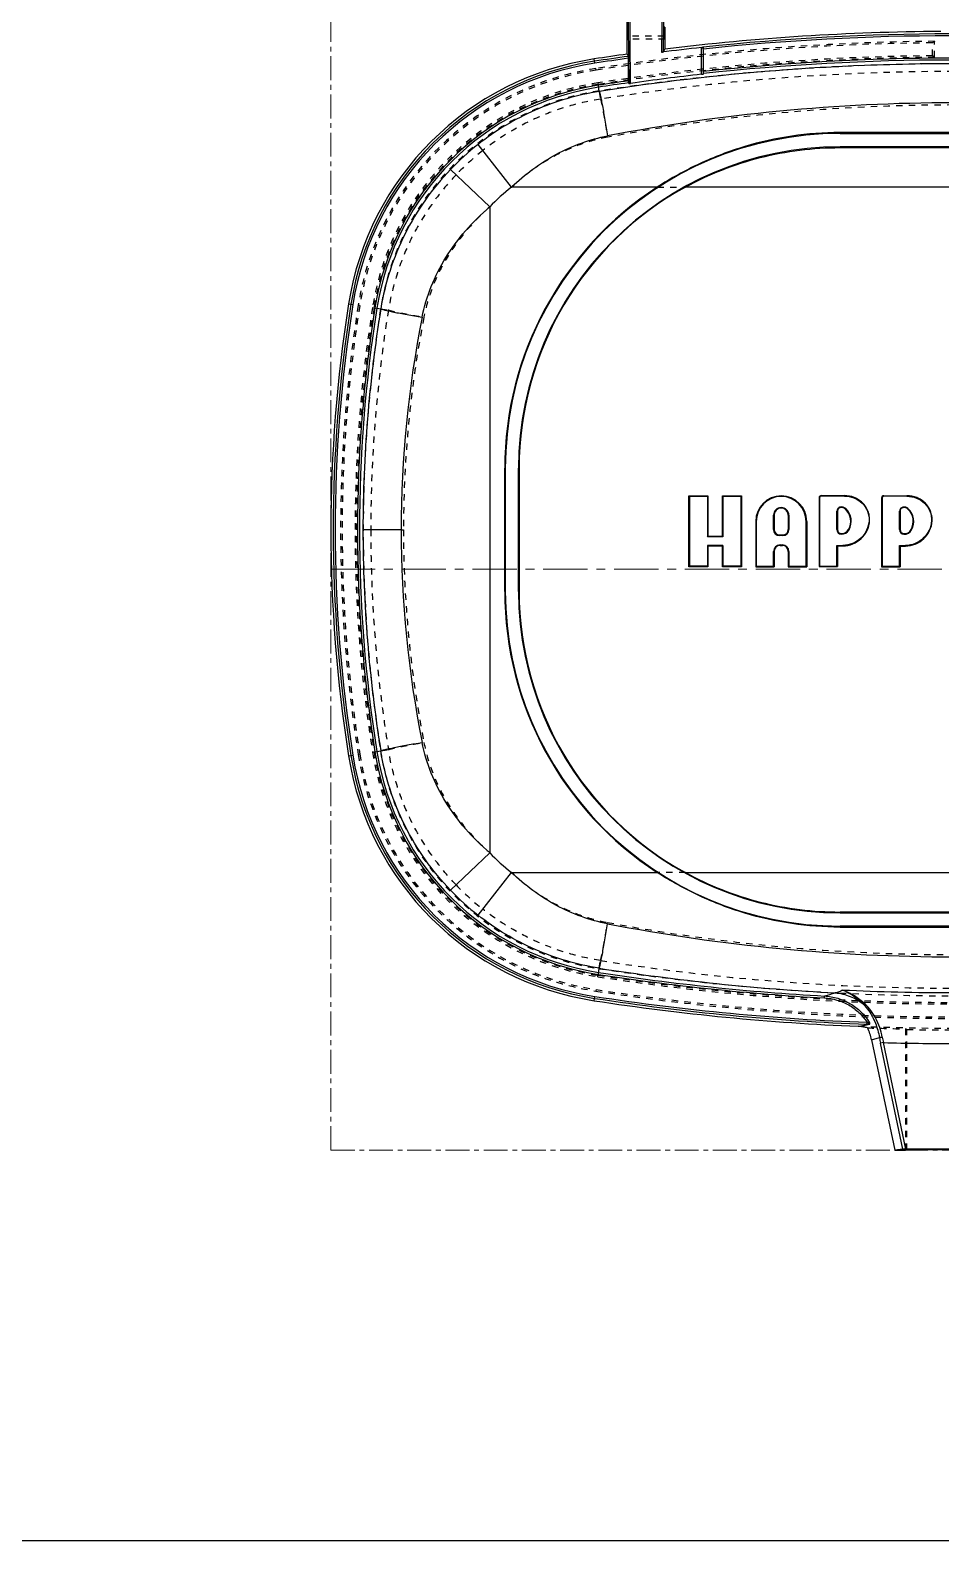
# Model space of a CAD drawing. Header units: millimetres. Extents: x -569 to 1807, y -7664 to 1724.
# Drawn here: x 663.6 to 897.1, y -327.3 to 60.2 of the extents above; entities that cross this region are included whole.
import ezdxf

# ---------------------------------------------------------------- set-up
doc = ezdxf.new("R2010")
doc.units = ezdxf.units.MM
doc.header["$LTSCALE"] = 16.335
doc.linetypes.add('CENTER', pattern=[0.6, 0.375, -0.075, 0.075, -0.075])
doc.linetypes.add('HIDDEN', pattern=[0.2, 0.1, -0.1])
doc.layers.get('0').update_dxf_attribs({"linetype": 'CONTINUOUS'})
doc.layers.add('center', color=1, linetype='CENTER', lineweight=9)
doc.layers.add('DEFAULT_2', color=8, linetype='HIDDEN')

msp = doc.modelspace()

# ---------------------------------------------------------------- linework, layer by layer
at = {"color": 7, "linetype": 'Continuous'}
for p, q in [((816.693, 54.025), (816.693, 70.391)), ((816.872, 70.01), (817.081, 46.508)), ((817.581, 46.525), (817.371, 70.134)), ((825.665, 70.134), (825.526, 54.517)), ((826.027, 54.616), (826.164, 70.01)), ((826.343, 60.918), (826.343, 55.292)), ((826.027, 54.616), (826.343, 55.292)), ((835.793, 48.85), (835.793, 55.73)), ((836.293, 55.786), (836.133, 55.786)), ((836.293, 55.325), (836.293, 55.794)), ((836.293, 48.961), (836.293, 54.301)), ((808.434, 51.698), (808.266, 52.788)), ((816.693, 54.025), (816.995, 53.457)), ((817.011, 47.165), (817.011, 52.956)), ((817.081, 46.508), (817.026, 46.665)), ((809.549, 44.454), (809.306, 46.031)), ((871.286, 33.91), (871.286, 33.654)), ((929.486, 33.91), (871.286, 33.91)), ((871.286, 33.654), (929.486, 33.654)), ((787.038, 19.914), (778.441, 30.866)), ((871.286, 30.244), (871.286, 30.041)), ((929.486, 30.244), (871.286, 30.244)), ((871.286, 30.041), (929.486, 30.041)), ((771.371, 24.451), (781.439, 14.834)), ((824.43, 19.914), (787.038, 19.914)), ((969.145, 19.914), (831.628, 19.914)), ((781.439, 14.834), (781.439, -150.785)), ((745.249, -9.983), (746.338, -10.155)), ((752.002, -11.049), (753.505, -11.286)), ((785.286, -83.751), (785.286, -52.201)), ((785.431, -52.201), (785.286, -52.201)), ((785.431, -52.201), (785.431, -83.751)), ((788.841, -83.751), (788.841, -52.201)), ((788.986, -52.201), (788.841, -52.201)), ((788.986, -52.201), (788.986, -83.751)), ((832.541, -77.481), (832.541, -59.276)), ((832.686, -59.421), (832.541, -59.276)), ((832.541, -59.276), (837.403, -59.276)), ((832.686, -59.421), (832.686, -77.336)), ((837.258, -59.421), (832.686, -59.421)), ((837.258, -59.421), (837.403, -59.276)), ((837.258, -59.421), (837.258, -69.739)), ((837.403, -59.276), (837.403, -69.594)), ((841.117, -69.594), (841.117, -59.276)), ((841.262, -59.421), (841.117, -59.276)), ((841.117, -59.276), (845.979, -59.276)), ((841.262, -59.421), (841.262, -69.739)), ((845.834, -59.421), (841.262, -59.421)), ((845.834, -59.421), (845.979, -59.276)), ((845.834, -59.421), (845.834, -77.336)), ((845.979, -59.276), (845.979, -77.481)), ((865.91, -59.763), (865.91, -77.415)), ((866.055, -59.763), (865.91, -59.763)), ((866.055, -59.763), (866.055, -77.27)), ((866.479, -59.194), (866.479, -59.339)), ((866.479, -59.194), (872.423, -59.194)), ((872.423, -59.339), (866.479, -59.339)), ((872.423, -59.339), (872.423, -59.194)), ((881.955, -59.788), (881.955, -77.44)), ((882.099, -59.788), (881.955, -59.788)), ((882.099, -59.788), (882.099, -77.295)), ((882.524, -59.219), (882.524, -59.364)), ((882.524, -59.219), (888.468, -59.219)), ((888.468, -59.364), (882.524, -59.364)), ((888.468, -59.364), (888.468, -59.219)), ((849.658, -65.825), (849.658, -77.481)), ((849.803, -65.825), (849.658, -65.825)), ((849.803, -65.825), (849.803, -77.336)), ((854.231, -67.864), (854.231, -64.229)), ((854.376, -64.229), (854.231, -64.229)), ((854.376, -64.229), (854.376, -67.864)), ((858.032, -64.229), (858.032, -67.864)), ((858.177, -64.229), (858.032, -64.229)), ((858.177, -64.229), (858.177, -67.864)), ((862.606, -77.336), (862.606, -65.825)), ((862.751, -65.825), (862.606, -65.825)), ((862.751, -65.825), (862.751, -77.481)), ((870.5, -67.907), (870.5, -63.189)), ((870.645, -63.189), (870.5, -63.189)), ((870.645, -63.189), (870.645, -67.907)), ((871.352, -62.137), (871.382, -62.279)), ((872.765, -62.534), (872.666, -62.639)), ((878.737, -65.647), (878.882, -65.655)), ((886.544, -67.931), (886.544, -63.214)), ((886.689, -63.214), (886.544, -63.214)), ((886.689, -63.214), (886.689, -67.931)), ((887.396, -62.161), (887.426, -62.303)), ((888.809, -62.559), (888.71, -62.664)), ((894.781, -65.672), (894.926, -65.679)), ((758.724, -67.976), (748.932, -67.976)), ((837.258, -69.739), (837.403, -69.594)), ((837.403, -69.594), (841.117, -69.594)), ((841.262, -69.739), (841.117, -69.594)), ((854.231, -67.864), (854.376, -67.864)), ((855.807, -69.295), (855.807, -69.439)), ((855.807, -69.295), (856.601, -69.295)), ((856.601, -69.439), (855.807, -69.439)), ((856.601, -69.439), (856.601, -69.295)), ((858.032, -67.864), (858.177, -67.864)), ((870.5, -67.907), (870.645, -67.907)), ((871.622, -69.081), (871.629, -68.936)), ((873.61, -67.968), (873.483, -67.898)), ((886.544, -67.931), (886.689, -67.931)), ((887.667, -69.106), (887.673, -68.961)), ((889.655, -67.993), (889.528, -67.923)), ((841.262, -69.739), (837.258, -69.739)), ((837.258, -71.987), (837.258, -77.336)), ((837.258, -71.987), (837.403, -72.132)), ((841.262, -71.987), (837.258, -71.987)), ((837.403, -72.132), (837.403, -77.481)), ((841.117, -72.132), (837.403, -72.132)), ((841.262, -71.987), (841.117, -72.132)), ((841.117, -77.481), (841.117, -72.132)), ((841.262, -71.987), (841.262, -77.336)), ((854.231, -77.336), (854.231, -73.499)), ((854.376, -73.499), (854.231, -73.499)), ((854.376, -73.499), (854.376, -77.481)), ((855.907, -71.823), (855.907, -71.968)), ((855.907, -71.823), (856.501, -71.823)), ((855.907, -71.968), (856.501, -71.968)), ((856.501, -71.968), (856.501, -71.823)), ((858.032, -73.499), (858.032, -77.481)), ((858.177, -73.499), (858.032, -73.499)), ((858.177, -73.499), (858.177, -77.336)), ((870.501, -77.27), (870.501, -71.963)), ((870.501, -71.963), (870.646, -72.108)), ((870.501, -71.963), (872.025, -71.963)), ((870.646, -72.108), (870.646, -77.415)), ((870.646, -72.108), (872.025, -72.108)), ((872.025, -72.108), (872.025, -71.963)), ((886.545, -77.295), (886.545, -71.987)), ((886.545, -71.987), (886.69, -72.132)), ((886.545, -71.987), (888.069, -71.987)), ((886.69, -72.132), (886.69, -77.44)), ((886.69, -72.132), (888.069, -72.132)), ((888.069, -72.132), (888.069, -71.987)), ((832.686, -77.336), (832.541, -77.481)), ((837.403, -77.481), (832.541, -77.481)), ((837.258, -77.336), (832.686, -77.336)), ((837.258, -77.336), (837.403, -77.481)), ((841.262, -77.336), (841.117, -77.481)), ((845.979, -77.481), (841.117, -77.481)), ((845.834, -77.336), (841.262, -77.336)), ((845.834, -77.336), (845.979, -77.481)), ((849.803, -77.336), (849.658, -77.481)), ((849.658, -77.481), (854.376, -77.481)), ((849.803, -77.336), (854.231, -77.336)), ((854.231, -77.336), (854.376, -77.481)), ((858.177, -77.336), (858.032, -77.481)), ((858.032, -77.481), (862.751, -77.481)), ((858.177, -77.336), (862.606, -77.336)), ((862.606, -77.336), (862.751, -77.481)), ((866.055, -77.27), (865.91, -77.415)), ((865.91, -77.415), (870.646, -77.415)), ((866.055, -77.27), (870.501, -77.27)), ((870.501, -77.27), (870.646, -77.415)), ((882.099, -77.295), (881.955, -77.44)), ((881.955, -77.44), (886.69, -77.44)), ((882.099, -77.295), (886.545, -77.295)), ((886.545, -77.295), (886.69, -77.44)), ((785.286, -83.751), (785.431, -83.751)), ((788.841, -83.751), (788.986, -83.751)), ((745.249, -125.969), (746.338, -125.797)), ((752.002, -124.902), (753.505, -124.665)), ((781.439, -150.785), (771.371, -160.402)), ((778.441, -166.818), (787.038, -155.865)), ((787.038, -155.865), (824.43, -155.865)), ((831.628, -155.865), (969.145, -155.865)), ((929.486, -165.993), (871.286, -165.993)), ((871.286, -165.993), (871.286, -166.196)), ((871.286, -166.196), (929.486, -166.196)), ((929.486, -169.606), (871.286, -169.606)), ((871.286, -169.606), (871.286, -169.862)), ((871.286, -169.862), (929.486, -169.862)), ((809.306, -181.982), (809.549, -180.406)), ((808.266, -188.739), (808.434, -187.65)), ((867.28, -188.033), (867.308, -187.537)), ((878.202, -194.776), (878.22, -194.277)), ((879.385, -198.753), (881.397, -198.186)), ((879.385, -198.753), (885.335, -227.08)), ((882.423, -199.482), (881.678, -199.638)), ((887.396, -226.858), (881.678, -199.638)), ((888.169, -226.839), (882.423, -199.482)), ((887.396, -226.858), (885.335, -227.08)), ((885.335, -227.08), (888.067, -227.08)), ((888.067, -227.08), (888.386, -226.989)), ((912.603, -226.839), (888.169, -226.839)), ((912.386, -226.989), (888.386, -226.989))]:
    msp.add_line(p, q, dxfattribs=at)
msp.add_lwpolyline([(1174.321, -327.255), (95.923, -327.255), (95.923, 262.512), (1174.321, 262.512)], close=True)
for centre, radius, start, end in [((900.386, -545.796), 605.631, 90.307468, 97.02244), ((900.386, -545.796), 605.027, 84.074681, 96.081176), ((900.386, -545.796), 604.529, 84.060102, 96.086049), ((835.057, 62.463), 6.773, 276.23592, 277.28241), ((819.736, -21.745), 75.411, 98.74901, 171.02639), ((819.736, -21.745), 74.807, 98.74901, 171.02639), ((819.736, -21.745), 74.308, 98.74901, 171.02639), ((900.386, -545.796), 605.631, 97.94323, 98.749005), ((900.386, -545.796), 605.027, 97.922377, 98.749005), ((900.386, -545.796), 604.529, 97.927402, 98.749005), ((900.602, -534.467), 586.038, 90.021088, 98.938326), ((900.386, -545.796), 598.297, 84.00471, 96.15018), ((900.386, -545.796), 598.794, 84.011211, 96.144558), ((900.386, -545.796), 598.794, 98.003818, 98.749005), ((900.386, -545.796), 598.297, 98.007476, 98.749005), ((819.736, -21.745), 68.574, 98.74901, 171.02639), ((819.736, -21.745), 68.076, 98.74901, 171.02639), ((900.701, -430.089), 471.627, 90.03829, 100.88176), ((871.286, -52.201), 85.855, 90, 180), ((819.736, -21.745), 66.883, 128.12857, 136.31444), ((871.286, -52.201), 82.445, 90, 180), ((819.736, -21.745), 52.959, 128.12857, 136.31444), ((871.286, -52.201), 86, 123.01355, 180), ((871.286, -52.201), 82.3, 118.80787, 180), ((1112.496, -67.976), 371.799, 171.02639, 188.97361), ((1112.496, -67.976), 371.195, 171.02639, 188.97361), ((1112.496, -67.976), 370.696, 171.02639, 188.97361), ((1112.496, -67.976), 364.961, 171.02639, 188.97361), ((1112.496, -67.976), 364.464, 171.02639, 188.97361), ((1103.657, -68.062), 354.726, 170.78984, 179.98598), ((1039.124, -68.129), 280.4, 168.75677, 179.96865), ((856.204, -65.825), 6.547, 360, 180), ((856.204, -65.825), 6.402, 360, 180), ((866.479, -59.763), 0.569, 90, 180), ((866.479, -59.763), 0.424, 90, 180), ((882.524, -59.788), 0.569, 90, 180), ((882.524, -59.788), 0.424, 90, 180), ((856.204, -64.229), 1.973, 359.99997, 179.99997), ((856.204, -64.229), 1.828, 359.99997, 179.99997), ((871.576, -63.189), 0.931, 102.00106, 180), ((871.68, -63.682), 1.434, 46.60572, 102.00106), ((869.68, -65.797), 4.345, 331.07286, 46.6053), ((869.68, -65.797), 4.49, 331.07286, 46.60531), ((887.62, -63.214), 0.931, 102.00106, 180), ((887.725, -63.706), 1.434, 46.60572, 102.00106), ((885.725, -65.821), 4.345, 331.07286, 46.6053), ((885.725, -65.821), 4.49, 331.07286, 46.60531), ((1103.661, -67.889), 354.729, 180.01407, 189.21011), ((1039.124, -67.822), 280.4, 180.03135, 191.24323), ((855.807, -67.864), 1.576, 180, 270), ((855.807, -67.864), 1.431, 180, 270), ((856.601, -67.864), 1.576, 270, 360), ((856.601, -67.864), 1.431, 270, 0), ((871.676, -67.907), 1.176, 180, 267.41042), ((871.676, -67.907), 1.031, 180, 267.41042), ((871.72, -66.924), 2.16, 267.41042, 331.07286), ((871.72, -66.924), 2.015, 267.41042, 331.07286), ((887.72, -67.931), 1.176, 180, 267.41042), ((887.72, -67.931), 1.031, 180, 267.41042), ((887.764, -66.948), 2.16, 267.41042, 331.07286), ((887.764, -66.948), 2.015, 267.41042, 331.07286), ((855.907, -73.499), 1.676, 90, 180), ((855.907, -73.499), 1.531, 90, 180), ((856.501, -73.499), 1.676, 0, 90), ((856.501, -73.499), 1.531, 0, 90), ((871.286, -83.751), 86, 180, 236.98645), ((871.286, -83.751), 85.855, 180, 270), ((871.286, -83.751), 82.445, 180, 270), ((871.286, -83.751), 82.3, 180, 241.19213), ((819.736, -114.206), 75.411, 188.97361, 261.25099), ((819.736, -114.206), 74.807, 188.97361, 261.25099), ((819.736, -114.206), 74.308, 188.97361, 261.25099), ((819.736, -114.206), 68.574, 188.97361, 261.25099), ((819.736, -114.206), 68.076, 188.97361, 261.25099), ((819.736, -114.206), 52.959, 223.68556, 231.87143), ((819.736, -114.206), 66.883, 223.68556, 231.87143), ((900.701, 294.138), 471.627, 259.11824, 269.96171), ((900.386, 409.845), 598.794, 261.250995, 266.830612), ((900.386, 409.845), 598.297, 261.250995, 266.830612), ((900.863, 400.732), 588.268, 261.070112, 267.000921), ((900.386, 409.845), 605.631, 261.250995, 267.685708), ((900.386, 409.845), 605.027, 261.250995, 267.8987), ((900.386, 409.845), 604.529, 261.250995, 267.8987), ((466.201, 1205.662), 1449.786, 286.061335, 286.175555), ((900.371, 424.065), 610.727, 267.330847, 270.001471), ((878.925, -175.11), 19.679, 267.89354, 268.5516), ((881.941, -184.869), 10.118, 248.42277, 249.32887), ((866.297, -201.509), 13.375, 11.89198, 25.71838), ((881.351, -186.438), 8.441, 249.31926, 250.29437), ((867.183, -201.311), 13.567, 30.10052, 30.95991), ((928.079, -189.887), 47.414, 190.08075, 191.8677), ((924.237, -190.131), 42.847, 190.72936, 192.60513), ((900.376, 461.52), 661.246, 268.444177, 270.000884)]:
    msp.add_arc(centre, radius, start, end, dxfattribs=at)
for centre, major_axis, ratio, start_param, end_param in [((900.386, -535.2), (0, 594.451), 0.9998411, 0.1088928, 0.1262877), ((900.386, -530.186), (0, 582.63), 0.999641, 0.1111335, 0.1426571), ((888.175, -226.867), (0.817, 0), 0.0341732, 1.5779831, 2.8346201)]:
    msp.add_ellipse(centre, major_axis=major_axis, ratio=ratio, start_param=start_param, end_param=end_param, dxfattribs=at)
for points, knots in [([(825.526, 54.517), (825.59, 54.525), (825.707, 54.542), (825.845, 54.565), (825.934, 54.584), (825.981, 54.595), (826.009, 54.605), (826.025, 54.612), (826.027, 54.616)], [0, 0, 0, 0, 0.3778144, 0.6944893, 0.8162004, 0.908993, 0.9705657, 1, 1, 1, 1]), ([(836.135, 55.777), (836.119, 55.775), (836.046, 55.762), (835.973, 55.752), (835.916, 55.745)], [0, 0, 0, 0, 0.2201318, 1, 1, 1, 1]), ([(817.011, 52.956), (817.011, 53.017), (817.01, 53.131), (817.008, 53.266), (817.004, 53.356), (817.002, 53.404), (816.998, 53.436), (816.997, 53.452), (816.995, 53.457)], [0, 0, 0, 0, 0.3660659, 0.6828664, 0.807829, 0.9043598, 0.9691619, 1, 1, 1, 1]), ([(817.026, 46.665), (817.021, 46.682), (817.021, 46.737), (817.013, 46.843), (817.012, 46.993), (817.011, 47.105), (817.011, 47.165)], [0, 0, 0, 0, 0.1044229, 0.3280033, 0.6409477, 1, 1, 1, 1]), ([(817.081, 46.508), (817.082, 46.503), (817.098, 46.496), (817.126, 46.492), (817.173, 46.49), (817.262, 46.491), (817.401, 46.502), (817.518, 46.516), (817.581, 46.525)], [0, 0, 0, 0, 0.0290686, 0.0875655, 0.1781286, 0.2998555, 0.6206675, 1, 1, 1, 1]), ([(835.793, 48.85), (835.859, 48.857), (835.979, 48.873), (836.119, 48.898), (836.207, 48.92), (836.252, 48.934), (836.279, 48.945), (836.293, 48.956), (836.293, 48.961)], [0, 0, 0, 0, 0.3838658, 0.7018351, 0.8220707, 0.9123402, 0.9710977, 1, 1, 1, 1]), ([(809.549, 44.454), (806.725, 44.013), (801.129, 42.764), (793.051, 39.826), (785.413, 35.883), (780.69, 32.631), (778.441, 30.866)], [0, 0, 0, 0, 0.2500009, 0.4999566, 0.7499293, 1, 1, 1, 1]), ([(809.549, 44.454), (809.57, 44.405), (809.612, 44.274), (809.678, 44.032), (809.758, 43.698), (809.898, 43.071), (810.101, 42.07), (810.373, 40.636), (810.678, 38.939), (811.122, 36.384), (811.449, 34.402), (811.666, 33.058)], [0, 0, 0, 0, 0.0138922, 0.0355082, 0.0650292, 0.1026118, 0.20164, 0.3291845, 0.4802968, 0.6476035, 1, 1, 1, 1]), ([(787.038, 19.914), (790.486, 23.213), (796.281, 27.527), (804.899, 31.383), (809.399, 32.624), (811.666, 33.058)], [0, 0, 0, 0, 0.5067908, 0.7548404, 1, 1, 1, 1]), ([(871.286, 33.91), (867.156, 33.91), (858.886, 33.303), (846.756, 30.604), (835.143, 26.181), (827.893, 22.164), (824.43, 19.914)], [0, 0, 0, 0, 0.2500718, 0.5000314, 0.7499505, 1, 1, 1, 1]), ([(831.628, 19.914), (834.647, 21.574), (840.904, 24.509), (850.764, 27.689), (860.944, 29.613), (867.841, 30.041), (871.286, 30.041)], [0, 0, 0, 0, 0.2500128, 0.4999803, 0.7499672, 1, 1, 1, 1]), ([(771.371, 24.451), (769.037, 22.007), (764.722, 16.77), (759.492, 8.05), (755.632, -1.356), (754.042, -7.952), (753.505, -11.286)], [0, 0, 0, 0, 0.2501601, 0.5000992, 0.7499868, 1, 1, 1, 1]), ([(764.105, -13.458), (764.638, -10.769), (766.231, -5.442), (770.042, 2.043), (775.142, 8.905), (779.239, 12.949), (781.439, 14.834)], [0, 0, 0, 0, 0.2435732, 0.4906519, 0.7426192, 1, 1, 1, 1]), ([(753.505, -11.286), (753.549, -11.31), (753.666, -11.358), (753.884, -11.43), (754.183, -11.515), (754.745, -11.661), (755.647, -11.869), (756.952, -12.144), (758.516, -12.453), (760.276, -12.784), (762.162, -13.123), (763.452, -13.347), (764.105, -13.458)], [0, 0, 0, 0, 0.0138948, 0.03501, 0.0636121, 0.0999253, 0.195734, 0.3201484, 0.4694134, 0.6371839, 0.8164319, 1, 1, 1, 1]), ([(878.882, -65.655), (878.899, -65.23), (878.846, -64.373), (878.387, -62.731), (877.415, -61.269), (876.077, -60.212), (874.56, -59.432), (873.27, -59.194), (872.423, -59.194)], [0, 0, 0, 0, 0.1252736, 0.2506105, 0.4998464, 0.6251627, 0.750472, 1, 1, 1, 1]), ([(872.423, -59.339), (873.251, -59.339), (874.923, -59.645), (877.066, -61.018), (878.49, -63.134), (878.77, -64.822), (878.737, -65.647)], [0, 0, 0, 0, 0.250263, 0.5002402, 0.7500845, 1, 1, 1, 1]), ([(894.926, -65.679), (894.943, -65.254), (894.891, -64.398), (894.432, -62.755), (893.46, -61.294), (892.121, -60.237), (890.604, -59.457), (889.314, -59.219), (888.468, -59.219)], [0, 0, 0, 0, 0.1252736, 0.2506105, 0.4998464, 0.6251627, 0.750472, 1, 1, 1, 1]), ([(888.468, -59.364), (889.295, -59.364), (890.967, -59.67), (893.11, -61.043), (894.535, -63.159), (894.815, -64.846), (894.781, -65.672)], [0, 0, 0, 0, 0.250263, 0.5002402, 0.7500845, 1, 1, 1, 1]), ([(871.342, -62.137), (871.109, -62.187), (870.669, -62.463), (870.5, -62.951), (870.5, -63.189)], [0, 0, 0, 0, 0.5002343, 1, 1, 1, 1]), ([(872.765, -62.534), (872.581, -62.36), (872.12, -62.098), (871.59, -62.085), (871.342, -62.137)], [0, 0, 0, 0, 0.4999251, 1, 1, 1, 1]), ([(878.737, -65.647), (878.684, -66.484), (878.239, -68.153), (876.712, -70.22), (874.557, -71.621), (872.864, -71.963), (872.025, -71.963)], [0, 0, 0, 0, 0.2499863, 0.5000058, 0.7500199, 1, 1, 1, 1]), ([(872.025, -72.108), (872.882, -72.108), (874.612, -71.759), (876.814, -70.328), (878.374, -68.215), (878.828, -66.51), (878.882, -65.655)], [0, 0, 0, 0, 0.2499783, 0.4999876, 0.7500004, 1, 1, 1, 1]), ([(887.387, -62.162), (887.154, -62.211), (886.713, -62.487), (886.544, -62.976), (886.544, -63.214)], [0, 0, 0, 0, 0.5002343, 1, 1, 1, 1]), ([(888.809, -62.559), (888.625, -62.384), (888.164, -62.122), (887.635, -62.109), (887.387, -62.162)], [0, 0, 0, 0, 0.4999251, 1, 1, 1, 1]), ([(894.781, -65.672), (894.729, -66.509), (894.284, -68.177), (892.757, -70.245), (890.602, -71.645), (888.908, -71.987), (888.069, -71.987)], [0, 0, 0, 0, 0.2499863, 0.5000058, 0.7500199, 1, 1, 1, 1]), ([(888.069, -72.132), (888.926, -72.132), (890.657, -71.783), (892.858, -70.352), (894.419, -68.24), (894.872, -66.534), (894.926, -65.679)], [0, 0, 0, 0, 0.2499783, 0.4999876, 0.7500004, 1, 1, 1, 1]), ([(753.505, -124.665), (753.551, -124.64), (753.674, -124.591), (753.902, -124.516), (754.214, -124.427), (754.797, -124.277), (755.725, -124.066), (757.052, -123.787), (758.623, -123.478), (760.999, -123.033), (762.848, -122.708), (764.105, -122.493)], [0, 0, 0, 0, 0.0145045, 0.0366283, 0.066538, 0.1043537, 0.2032952, 0.330132, 0.4801566, 0.6465573, 1, 1, 1, 1]), ([(781.439, -150.785), (779.239, -148.9), (775.142, -144.857), (770.042, -137.994), (766.231, -130.51), (764.638, -125.183), (764.105, -122.493)], [0, 0, 0, 0, 0.2573808, 0.5093481, 0.7564268, 1, 1, 1, 1]), ([(771.371, -160.402), (769.037, -157.958), (764.722, -152.722), (759.492, -144.001), (755.632, -134.595), (754.042, -127.999), (753.505, -124.665)], [0, 0, 0, 0, 0.2501587, 0.5000965, 0.7499852, 1, 1, 1, 1]), ([(811.666, -169.009), (809.399, -168.575), (804.899, -167.334), (796.281, -163.478), (790.486, -159.165), (787.038, -155.865)], [0, 0, 0, 0, 0.2451596, 0.4932092, 1, 1, 1, 1]), ([(871.286, -169.862), (867.156, -169.862), (858.886, -169.255), (846.756, -166.553), (835.143, -162.134), (827.893, -158.115), (824.43, -155.865)], [0, 0, 0, 0, 0.2500695, 0.5000276, 0.7499483, 1, 1, 1, 1]), ([(831.628, -155.865), (837.653, -159.178), (850.604, -164.277), (864.41, -165.993), (871.286, -165.993)], [0, 0, 0, 0, 0.4999689, 1, 1, 1, 1]), ([(809.549, -180.406), (806.725, -179.965), (801.129, -178.715), (793.051, -175.777), (785.413, -171.835), (780.69, -168.583), (778.441, -166.818)], [0, 0, 0, 0, 0.2500015, 0.4999577, 0.7499299, 1, 1, 1, 1]), ([(809.549, -180.406), (809.569, -180.358), (809.61, -180.232), (809.711, -179.862), (809.866, -179.174), (810.088, -178.088), (810.357, -176.672), (810.663, -174.981), (811.112, -172.396), (811.445, -170.382), (811.666, -169.009)], [0, 0, 0, 0, 0.0134255, 0.0342535, 0.0991357, 0.195671, 0.32129, 0.4718188, 0.640239, 1, 1, 1, 1]), ([(867.28, -188.033), (868.367, -188.094), (870.533, -188.459), (873.572, -189.723), (876.225, -191.672), (877.636, -193.361), (878.22, -194.277)], [0, 0, 0, 0, 0.2501741, 0.5001163, 0.7501219, 1, 1, 1, 1]), ([(867.308, -187.533), (868.463, -187.598), (870.766, -187.996), (873.981, -189.381), (876.771, -191.5), (878.222, -193.34), (878.817, -194.331)], [0, 0, 0, 0, 0.2500518, 0.5000363, 0.7499906, 1, 1, 1, 1]), ([(870.084, -186.73), (871.379, -186.838), (873.967, -187.455), (876.26, -188.798), (877.291, -189.618)], [0, 0, 0, 0, 0.4965057, 1, 1, 1, 1]), ([(871.93, -186), (871.668, -186.198), (871.076, -186.529), (870.42, -186.688), (870.085, -186.73)], [0, 0, 0, 0, 0.4931884, 1, 1, 1, 1]), ([(871.93, -186), (872.981, -186.385), (875.057, -187.356), (876.892, -188.743), (877.724, -189.547)], [0, 0, 0, 0, 0.4916871, 1, 1, 1, 1]), ([(871.93, -186), (872.907, -186.411), (874.838, -187.424), (876.526, -188.818), (877.291, -189.618)], [0, 0, 0, 0, 0.4890385, 1, 1, 1, 1]), ([(877.724, -189.547), (877.651, -189.583), (877.51, -189.632), (877.355, -189.637), (877.291, -189.618)], [0, 0, 0, 0, 0.5506186, 1, 1, 1, 1]), ([(877.291, -189.618), (877.804, -190.149), (879.019, -191.656), (880.504, -194.528), (881.175, -196.924), (881.397, -198.186)], [0, 0, 0, 0, 0.2301552, 0.6003915, 1, 1, 1, 1]), ([(882.139, -198.108), (881.985, -197.251), (881.534, -195.595), (880.551, -193.287), (879.29, -191.248), (878.261, -190.079), (877.724, -189.547)], [0, 0, 0, 0, 0.2674228, 0.5241996, 0.7679288, 1, 1, 1, 1]), ([(875.931, -195.292), (876.416, -195.21), (877.385, -195.037), (878.355, -194.873), (878.839, -194.787)], [0, 0, 0, 0, 0.5002288, 1, 1, 1, 1]), ([(878.349, -195.705), (878.15, -195.67), (877.344, -195.532), (876.538, -195.395), (875.931, -195.292)], [0, 0, 0, 0, 0.2465674, 1, 1, 1, 1]), ([(878.838, -194.788), (878.805, -194.788), (878.668, -194.788), (878.532, -194.785), (878.428, -194.783)], [0, 0, 0, 0, 0.2382609, 1, 1, 1, 1]), ([(878.918, -194.507), (878.897, -194.506), (878.843, -194.493), (878.705, -194.455), (878.589, -194.415), (878.504, -194.385)], [0, 0, 0, 0, 0.1495761, 0.3799149, 1, 1, 1, 1]), ([(878.839, -194.787), (878.858, -194.784), (878.896, -194.762), (878.925, -194.696), (878.933, -194.609), (878.926, -194.543), (878.92, -194.506)], [0, 0, 0, 0, 0.1752998, 0.3804921, 0.6529512, 1, 1, 1, 1]), ([(882.139, -198.108), (881.988, -198.135), (881.778, -198.167), (881.53, -198.188), (881.433, -198.19), (881.397, -198.186)], [0, 0, 0, 0, 0.6159952, 0.8512411, 1, 1, 1, 1])]:
    msp.add_open_spline(points, degree=3, knots=knots, dxfattribs=at)
msp.add_open_spline([(836.293, 54.301), (836.293, 54.799), (836.26, 55.304), (836.133, 55.786)], degree=3, dxfattribs=at)
at = {"layer": 'center'}
for q in [(740.698, 70.891), (1060.075, -227.08)]:
    msp.add_line((740.698, -227.08, 0), q, dxfattribs=at)
at = {"layer": 'center', "color": 1, "linetype": 'CENTER', "ltscale": 1.853314}
msp.add_line((740.698, -78.094), (1060.075, -78.094), dxfattribs=at)
at = {"layer": 'DEFAULT_2', "color": 8, "linetype": 'HIDDEN'}
for p, q in [((816.823, 58.663), (816.693, 57.848)), ((816.823, 61.08), (816.823, 58.663)), ((826.213, 58.663), (816.823, 58.663)), ((826.213, 61.08), (826.213, 58.663)), ((826.213, 58.663), (826.343, 57.848)), ((826.343, 57.848), (816.693, 57.848)), ((836.293, 55.827), (836.293, 55.794)), ((894.984, 53.605), (894.984, 56.917)), ((895.536, 53.216), (895.536, 57.316)), ((808.706, 49.928), (808.646, 50.317)), ((809.21, 46.654), (809.27, 46.265)), ((809.549, 44.454), (809.851, 42.488)), ((824.43, 19.914), (831.628, 19.914)), ((748.107, -10.434), (747.718, -10.373)), ((751.379, -10.951), (751.768, -11.012)), ((753.505, -11.286), (755.469, -11.597)), ((758.724, -67.976), (759.314, -67.976)), ((748.107, -125.517), (747.718, -125.579)), ((751.379, -125.001), (751.768, -124.939)), ((753.505, -124.665), (755.469, -124.355)), ((831.628, -155.865), (824.43, -155.865)), ((809.549, -180.406), (809.851, -178.44)), ((808.706, -185.879), (808.646, -186.269)), ((809.21, -182.605), (809.27, -182.216)), ((888.386, -196.124), (888.067, -195.981)), ((888.067, -195.981), (888.067, -227.08)), ((888.386, -226.989), (888.386, -196.124))]:
    msp.add_line(p, q, dxfattribs=at)
for centre, radius, start, end in [((900.386, -545.796), 603.131, 90.460741, 98.749005), ((900.386, -545.796), 602.737, 90.513567, 98.749005), ((900.386, -545.796), 599.425, 90.516406, 98.749005), ((900.386, -545.796), 599.031, 90.463895, 98.749005), ((900.386, -545.796), 597.331, 90.31174, 98.749005), ((819.736, -21.745), 72.911, 98.74901, 171.02639), ((819.736, -21.745), 72.517, 98.74901, 171.02639), ((819.736, -21.745), 69.205, 98.74901, 171.02639), ((900.6, -534.445), 584.027, 90.020985, 98.939124), ((819.736, -21.745), 68.811, 98.74901, 171.02639), ((819.736, -21.745), 67.111, 98.74901, 171.02639), ((900.686, -442.698), 483.681, 90.0355, 100.60553), ((819.736, -21.745), 64.893, 128.12857, 136.31443), ((1112.496, -67.976), 369.299, 171.02639, 188.97361), ((1112.496, -67.976), 368.905, 171.02639, 188.97361), ((1112.496, -67.976), 365.592, 171.02639, 188.97361), ((1112.496, -67.976), 365.199, 171.02639, 188.97361), ((1112.496, -67.976), 363.499, 171.02639, 188.97361), ((1103.661, -68.063), 352.74, 170.78858, 179.98587), ((1046.945, -68.119), 287.631, 169.04502, 179.97148), ((1103.658, -67.889), 352.737, 180.01409, 189.21146), ((1046.945, -67.832), 287.631, 180.02852, 190.95498), ((819.736, -114.206), 72.911, 188.97361, 261.25099), ((819.736, -114.206), 72.517, 188.97361, 261.25099), ((819.736, -114.206), 69.205, 188.97361, 261.25099), ((819.736, -114.206), 68.811, 188.97361, 261.25099), ((819.736, -114.206), 67.111, 188.97361, 261.25099), ((819.736, -114.206), 64.893, 223.68557, 231.87143), ((900.686, 306.747), 483.681, 259.39447, 269.9645), ((900.386, 409.845), 597.331, 261.250995, 278.749005), ((900.6, 398.492), 584.025, 261.060859, 269.979032), ((900.386, 409.845), 602.737, 261.250995, 278.749005), ((900.386, 409.845), 599.425, 261.250995, 278.749005), ((900.386, 409.845), 599.031, 261.250995, 278.749005), ((900.386, 409.845), 603.131, 261.250995, 278.749005), ((900.386, 409.845), 605.631, 267.685708, 272.314292), ((900.386, 409.845), 605.951, 267.915608, 268.835072), ((900.386, 409.845), 606.087, 268.865519, 271.134481)]:
    msp.add_arc(centre, radius, start, end, dxfattribs=at)
for centre, major_axis, start_param, end_param in [((1778.358, -545.796), (1232.175, 0), 2.3695312, 2.3701742), ((38.353, -545.796), (1209.807, 0), 0.7833847, 0.7840317)]:
    msp.add_ellipse(centre, major_axis=major_axis, ratio=0.7016335, start_param=start_param, end_param=end_param, dxfattribs=at)
for points, knots in [([(809.851, 42.488), (807.111, 42.06), (801.682, 40.847), (793.844, 37.996), (786.433, 34.17), (781.851, 31.014), (779.669, 29.302)], [0, 0, 0, 0, 0.2500017, 0.4999543, 0.7499252, 1, 1, 1, 1]), ([(809.851, 42.488), (809.869, 42.448), (809.904, 42.339), (809.99, 42.023), (810.123, 41.433), (810.314, 40.502), (810.544, 39.288), (810.806, 37.839), (811.191, 35.623), (811.476, 33.897), (811.666, 32.72)], [0, 0, 0, 0, 0.0134255, 0.0342535, 0.0991356, 0.1956708, 0.3212897, 0.4718183, 0.6402386, 1, 1, 1, 1]), ([(811.666, 32.72), (809.401, 32.298), (804.908, 31.091), (796.305, 27.343), (790.497, 23.139), (787.038, 19.914)], [0, 0, 0, 0, 0.2461994, 0.4946913, 1, 1, 1, 1]), ([(772.809, 23.077), (770.544, 20.705), (766.358, 15.625), (761.282, 7.164), (757.535, -1.962), (755.991, -8.361), (755.469, -11.597)], [0, 0, 0, 0, 0.2501691, 0.5001037, 0.7499841, 1, 1, 1, 1]), ([(781.439, 14.834), (779.292, 12.945), (775.294, 8.892), (770.33, 2.029), (766.621, -5.454), (765.074, -10.772), (764.556, -13.458)], [0, 0, 0, 0, 0.2559353, 0.5074846, 0.7551113, 1, 1, 1, 1]), ([(755.469, -11.597), (755.509, -11.618), (755.614, -11.66), (755.921, -11.761), (756.487, -11.907), (757.372, -12.111), (758.51, -12.349), (759.856, -12.614), (761.893, -12.996), (763.478, -13.274), (764.556, -13.458)], [0, 0, 0, 0, 0.0145046, 0.0366285, 0.1043483, 0.2032904, 0.330128, 0.4801534, 0.6465552, 1, 1, 1, 1]), ([(755.469, -124.355), (755.507, -124.334), (755.608, -124.293), (755.901, -124.196), (756.446, -124.054), (757.306, -123.855), (758.425, -123.619), (759.765, -123.355), (761.832, -122.966), (763.449, -122.682), (764.556, -122.493)], [0, 0, 0, 0, 0.0138949, 0.0350102, 0.0999202, 0.1957296, 0.3201449, 0.469411, 0.6371828, 1, 1, 1, 1]), ([(764.556, -122.493), (765.074, -125.18), (766.621, -130.497), (770.33, -137.98), (775.294, -144.844), (779.292, -148.897), (781.439, -150.785)], [0, 0, 0, 0, 0.2448887, 0.4925154, 0.7440647, 1, 1, 1, 1]), ([(772.809, -159.028), (770.544, -156.657), (766.358, -151.576), (761.282, -143.115), (757.535, -133.989), (755.991, -127.59), (755.469, -124.355)], [0, 0, 0, 0, 0.2501705, 0.5001064, 0.7499858, 1, 1, 1, 1]), ([(787.038, -155.865), (790.497, -159.091), (796.305, -163.294), (804.908, -167.042), (809.401, -168.249), (811.666, -168.671)], [0, 0, 0, 0, 0.5053087, 0.7538006, 1, 1, 1, 1]), ([(809.851, -178.44), (807.111, -178.012), (801.682, -176.798), (793.844, -173.947), (786.433, -170.121), (781.851, -166.966), (779.669, -165.253)], [0, 0, 0, 0, 0.2500011, 0.4999531, 0.7499244, 1, 1, 1, 1]), ([(809.851, -178.44), (809.869, -178.397), (809.905, -178.285), (809.995, -177.957), (810.131, -177.35), (810.325, -176.396), (810.557, -175.167), (810.82, -173.713), (811.2, -171.523), (811.48, -169.824), (811.666, -168.671)], [0, 0, 0, 0, 0.0138922, 0.0355083, 0.1026091, 0.2016376, 0.3291826, 0.4802954, 0.6476026, 1, 1, 1, 1])]:
    msp.add_open_spline(points, degree=3, knots=knots, dxfattribs=at)

doc.saveas('drawing.dxf')
